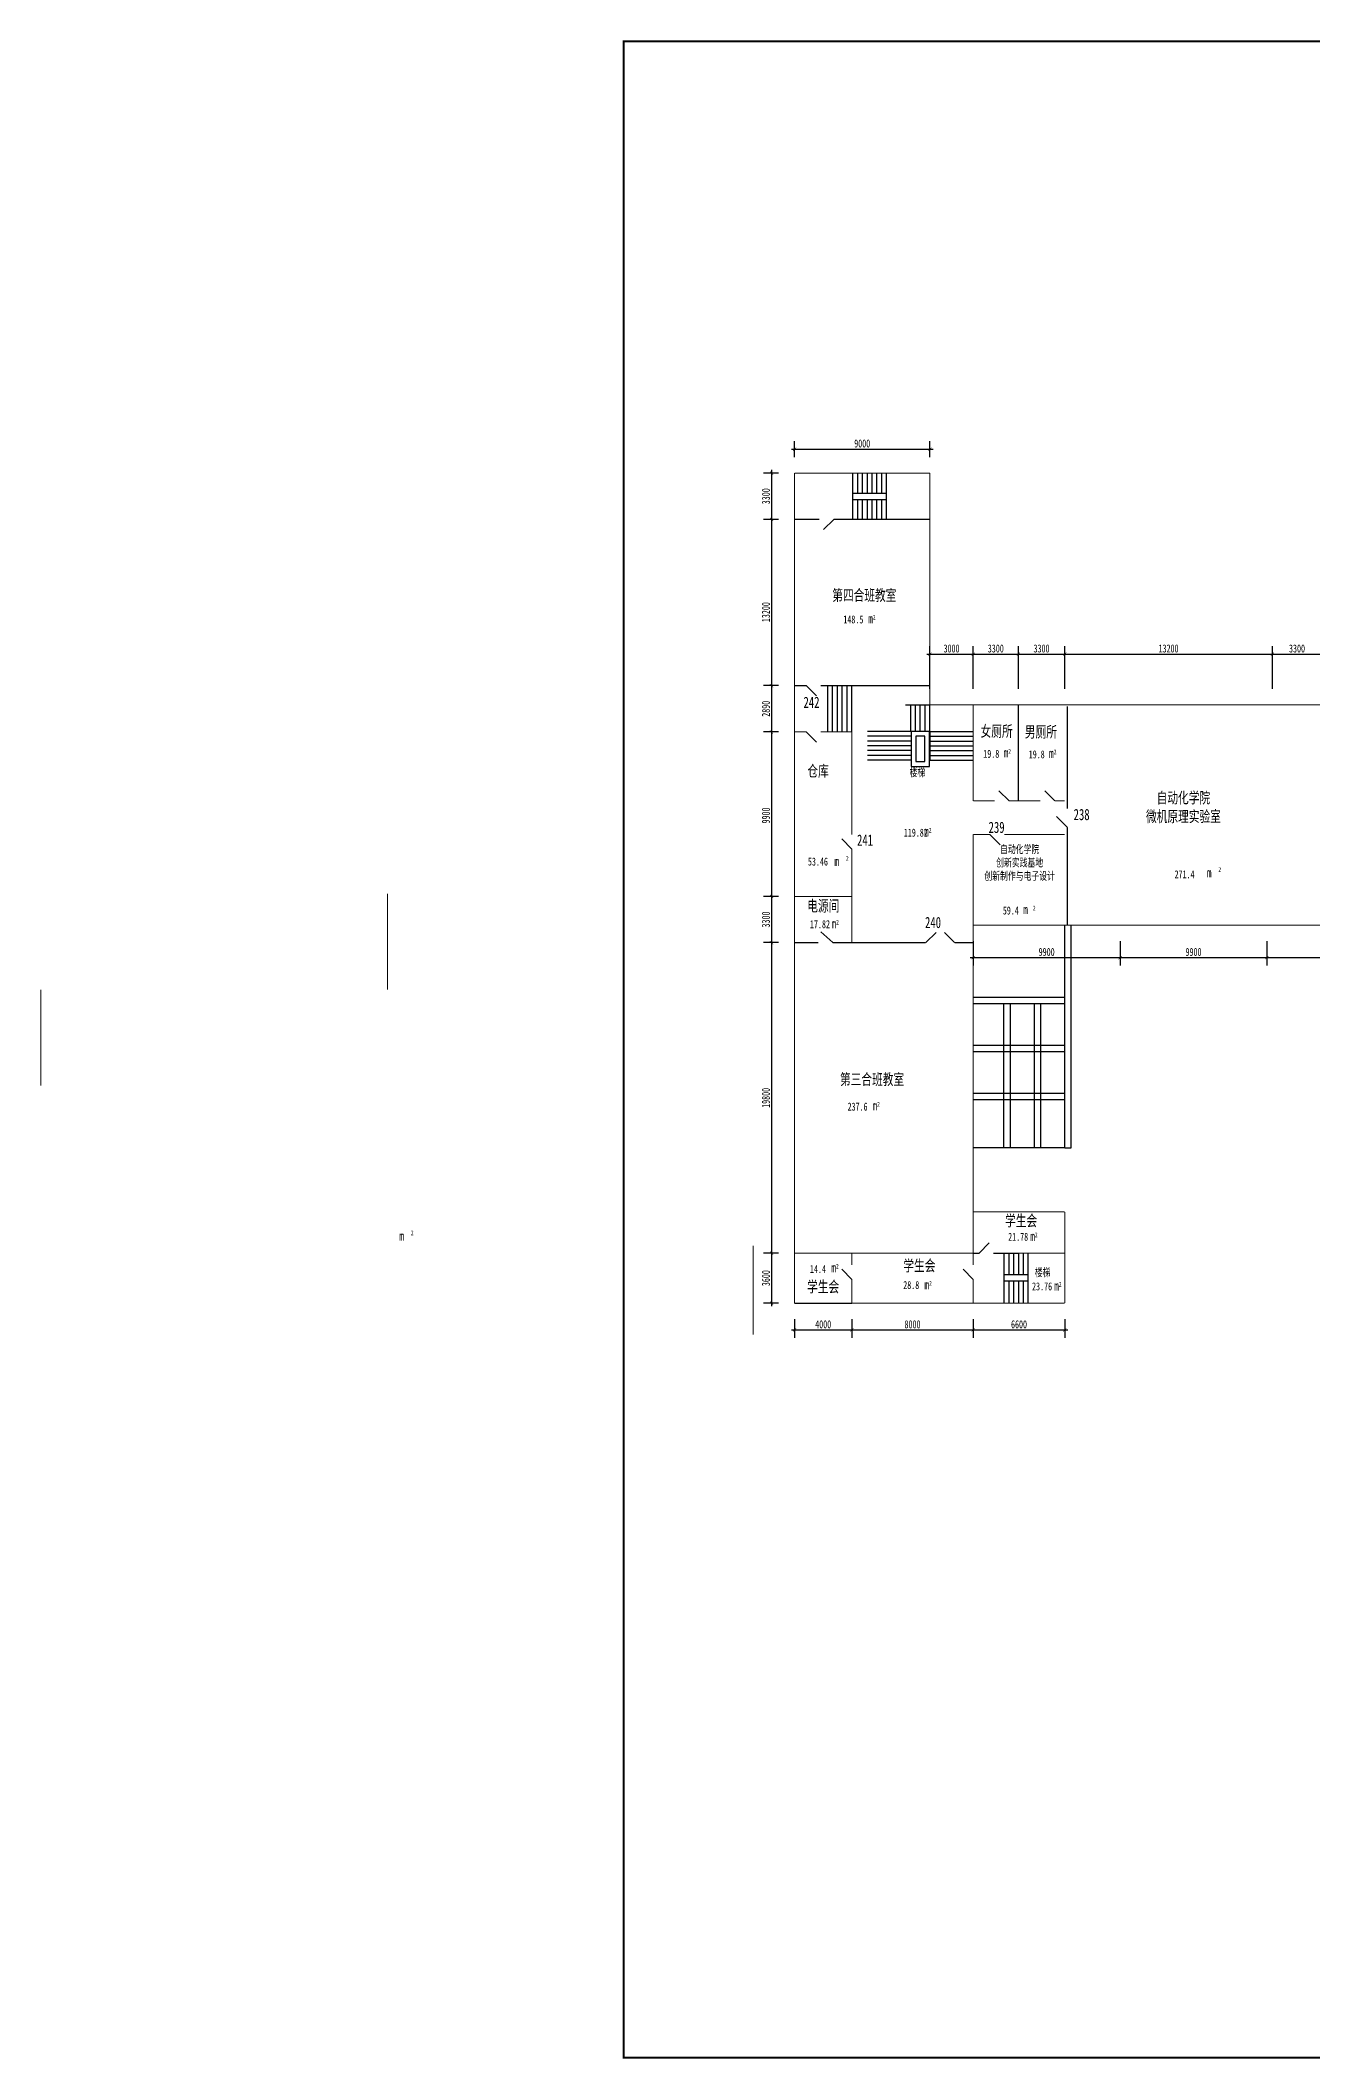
# Model space of a CAD drawing. Extents: x -122244 to 92479, y -96404 to 29716.
# Drawn here: x -122244 to -42707, y -96404 to 29716 of the extents above; entities that cross this region are included whole.
import ezdxf

# ---------------------------------------------------------------- set-up
doc = ezdxf.new("R2010")
doc.units = 0
doc.header["$LTSCALE"] = 20
doc.layers.get('0').update_dxf_attribs({"linetype": 'CONTINUOUS'})
doc.layers.get('DEFPOINTS').update_dxf_attribs({"linetype": 'CONTINUOUS'})
doc.styles.get("Standard").update_dxf_attribs({"font": '', "width": 0.7, "height": 700})
doc.styles.get('Standard').set_extended_font_data('FangSong_GB2312')

# ---------------------------------------------------------------- blocks, each defined once
blk = doc.blocks.new('1')
blk.add_line((0, 0), (900, -1))
blk = doc.blocks.new('_ARCHTICK')
at = {"color": 0, "linetype": 'ByBlock', "const_width": 0.15}
blk.add_lwpolyline([(-0.5, -0.5), (0.5, 0.5)], dxfattribs=at)

msp = doc.modelspace()

# ---------------------------------------------------------------- linework, layer by layer
at = {"color": 0, "linetype": 'ByBlock'}
for p, q in [((-75294, 4173), (-66434, 4173)), ((-75094, 3673), (-75094, 4673)), ((-66634, 3673), (-66634, 4673)), ((-76094, 2673), (-77035, 2673)), ((-76535, 2873), (-76535, -417)), ((-76094, -217), (-77035, -217)), ((-76535, -17), (-76535, -10807)), ((-66834, -8637), (-63724, -8637)), ((-66634, -10807), (-66634, -8137)), ((-64124, -8637), (-60904, -8637)), ((-63924, -10807), (-63924, -8137)), ((-61304, -8637), (-58004, -8637)), ((-61104, -10807), (-61104, -8137)), ((-58404, -8637), (-45024, -8637)), ((-58204, -10807), (-58204, -8137)), ((-45424, -8637), (-41944, -8637)), ((-45224, -10807), (-45224, -8137)), ((-76094, -10607), (-77035, -10607)), ((-76535, -10407), (-76535, -13697)), ((-76094, -13497), (-77035, -13497)), ((-76535, -13297), (-76535, -23977)), ((-76094, -23777), (-77035, -23777)), ((-76094, -23777), (-77035, -23777)), ((-76535, -23577), (-76535, -26867)), ((-76535, -26467), (-76535, -46267)), ((-76094, -26667), (-77035, -26667)), ((-64124, -27602), (-54544, -27602)), ((-63924, -26577), (-63924, -28102)), ((-54944, -27602), (-45364, -27602)), ((-54744, -26577), (-54744, -28102)), ((-45764, -27602), (-38644, -27602)), ((-45564, -26577), (-45564, -28102)), ((-76094, -46067), (-77035, -46067)), ((-76535, -45867), (-76535, -49392)), ((-76094, -49192), (-77035, -49192)), ((-75094, -50192), (-75094, -51369)), ((-71514, -50192), (-71514, -51369)), ((-63924, -50192), (-63924, -51369)), ((-63924, -50192), (-63924, -51369)), ((-58204, -50192), (-58204, -51369)), ((-75294, -50869), (-71314, -50869)), ((-71714, -50869), (-63724, -50869)), ((-64124, -50869), (-58004, -50869))]:
    msp.add_line(p, q, dxfattribs=at)
for p, q in [((-71464, 2673), (-71464, -217)), ((-71164, 2673), (-71164, 1428)), ((-70864, 2673), (-70864, 1428)), ((-70564, 2673), (-70564, 1428)), ((-70264, 2673), (-70264, 1428)), ((-69964, 2673), (-69964, 1428)), ((-69664, 2673), (-69664, 1428)), ((-69364, 2673), (-69364, -217)), ((-71464, 1428), (-69364, 1428)), ((-71464, 1028), (-69364, 1028)), ((-71164, 1028), (-71164, -217)), ((-70864, 1028), (-70864, -217)), ((-70564, 1028), (-70564, -217)), ((-70264, 1028), (-70264, -217)), ((-69964, 1028), (-69964, -217)), ((-69664, 1028), (-69664, -217)), ((-73014, -13497), (-73014, -10607)), ((-72714, -13497), (-72714, -10607)), ((-72414, -13497), (-72414, -10607)), ((-72114, -13497), (-72114, -10607)), ((-71814, -13497), (-71814, -10607)), ((-71814, -13497), (-71814, -10607)), ((-71514, -13497), (-71514, -10607)), ((-68167, -11807), (-66634, -11807)), ((-67834, -13466), (-67834, -11807)), ((-67534, -13466), (-67534, -11807)), ((-67234, -13466), (-67234, -11807)), ((-66934, -13466), (-66934, -11807)), ((-66634, -13466), (-66634, -11807)), ((-67832, -13466), (-70542, -13466)), ((-67832, -13766), (-70542, -13766)), ((-66634, -13466), (-66634, -15266)), ((-66634, -13466), (-63924, -13466)), ((-66634, -13766), (-63924, -13766)), ((-67832, -14066), (-70542, -14066)), ((-67832, -14366), (-70542, -14366)), ((-67832, -14666), (-70542, -14666)), ((-67832, -14966), (-70542, -14966)), ((-66634, -14066), (-63924, -14066)), ((-66634, -14366), (-63924, -14366)), ((-66634, -14666), (-63924, -14666)), ((-66634, -14966), (-63924, -14966)), ((-67832, -15266), (-70542, -15266)), ((-66634, -15266), (-63924, -15266)), ((-72705, -26667), (-73453, -25997)), ((-58204, -39488), (-58204, -25577)), ((-57804, -39488), (-57804, -25577)), ((-42759, -25577), (-42759, -25577)), ((-58204, -30088), (-63924, -30088)), ((-58204, -30488), (-63924, -30488)), ((-62004, -39488), (-62004, -30488)), ((-61604, -39488), (-61604, -30488)), ((-60104, -39488), (-60104, -30488)), ((-59704, -39488), (-59704, -30488)), ((-58204, -33088), (-63924, -33088)), ((-58204, -33488), (-63924, -33488)), ((-58204, -36088), (-63924, -36088)), ((-58204, -36488), (-63924, -36488)), ((-58204, -39488), (-63924, -39488)), ((-58204, -39488), (-57804, -39488)), ((-63924, -46067), (-63559, -46067)), ((-62659, -46067), (-61104, -46067)), ((-62004, -46067), (-62004, -49192)), ((-61704, -46067), (-61704, -47430)), ((-61404, -46067), (-61404, -47430)), ((-61104, -46067), (-61104, -47430)), ((-60804, -46067), (-60804, -47430)), ((-60504, -46067), (-60504, -49192)), ((-60504, -47430), (-62004, -47430)), ((-60504, -47830), (-62004, -47830)), ((-61704, -47830), (-61704, -49192)), ((-61404, -47830), (-61404, -49192)), ((-61104, -47830), (-61104, -49192)), ((-60804, -47830), (-60804, -49192)), ((-75094, -49192), (-71514, -49192))]:
    msp.add_line(p, q)
at = {"lineweight": -3}
for q in [(-58730, -18790), (-58041, -19480)]:
    msp.add_line((-58041, -19480), q, dxfattribs=at)
for points, const_width in [([(-85781, 29656), (92419, 29656), (92419, -96344), (-85781, -96344), (-85781, 29656)], 120), ([(-75094, 2673), (-66634, 2673)], 70), ([(-75094, 2673), (-75094, -49192)], 70), ([(-66634, 2673), (-66634, 1807)], 70), ([(-66634, 1807), (-66634, 607)], 70), ([(-66634, 607), (-66634, -11807), (-58204, -11807)], 70), ([(-75094, -217), (-73543, -217)], 70), ([(-72643, -217), (-66634, -217)], 70), ([(-73467, -10607), (-69967, -10607)], 70), ([(-69967, -10607), (-66634, -10607)], 70), ([(-63924, -11807), (-63924, -17807)], 70), ([(-61104, -11807), (-61104, -17807)], 70), ([(-58204, -11807), (-38844, -11807)], 70), ([(-75094, -13497), (-74367, -13497)], 70), ([(-73467, -13497), (-71514, -13497)], 70), ([(-71514, -13497), (-71514, -19924)], 70), ([(-63924, -17807), (-62584, -17807)], 70), ([(-61684, -17807), (-59723, -17807)], 70), ([(-58823, -17807), (-58204, -17807)], 70), ([(-63924, -19907), (-63924, -25577)], 70), ([(-63924, -19907), (-62882, -19907)], 70), ([(-61982, -19907), (-58204, -19907)], 70), ([(-71514, -20824), (-71514, -20887)], 70), ([(-71514, -20887), (-71514, -23777)], 70), ([(-75094, -23777), (-71514, -23777)], 70), ([(-71514, -23777), (-71514, -26667)], 70), ([(-63924, -25577), (-62005, -25577)], 70), ([(-63924, -25577), (-63924, -46813)], 70), ([(-62005, -25577), (-60205, -25577)], 70), ([(-60205, -25577), (-58204, -25577)], 70), ([(-59205, -25577), (-38844, -25577)], 70), ([(-75094, -26667), (-73605, -26667)], 70), ([(-72705, -26667), (-66889, -26667)], 70), ([(-65089, -26667), (-63924, -26667)], 70), ([(-63924, -43492), (-60437, -43492)], 70), ([(-60437, -43492), (-59237, -43492)], 70), ([(-59237, -43492), (-58204, -43492)], 70), ([(-58204, -43492), (-58204, -49192)], 70), ([(-75094, -46067), (-63924, -46067)], 70), ([(-71514, -46067), (-71514, -46813)], 70), ([(-63559, -46067), (-63924, -46067)], 70), ([(-61104, -46067), (-62659, -46067)], 70), ([(-61104, -46067), (-58204, -46067)], 70), ([(-71514, -47713), (-71514, -49192)], 70), ([(-63924, -47713), (-63924, -49192)], 70), ([(-75094, -49192), (-58204, -49192)], 70)]:
    msp.add_lwpolyline(points, dxfattribs=dict(const_width=const_width))
for points in [[(-85781, -96344), (92419, -96344), (92419, 29656), (-85781, 29656)], [(-66659, -13466), (-67807, -13466), (-67807, -15652), (-66659, -15652)], [(-66959, -13766), (-67507, -13766), (-67507, -15352), (-66959, -15352)]]:
    msp.add_lwpolyline(points, close=True)
msp.add_lwpolyline([(-75094, -10607, 70, 70, 0), (-74367, -10607, 70, 70, 0)], format="xyseb")
at = {"lineweight": -3, "const_width": 70}
for points in [[(-58041, -11902), (-58041, -18290)], [(-58041, -19480), (-58041, -25577)], [(-100540, -23614), (-100540, -29614)], [(-122209, -29614), (-122209, -35614)], [(-77689, -45604), (-77689, -51154)]]:
    msp.add_lwpolyline(points, dxfattribs=at)
at = {"color": 0, "linetype": 'ByBlock', "const_width": 30}
msp.add_lwpolyline([(-76435, -26767), (-76635, -26567)], dxfattribs=at)
at = {"layer": 'DEFPOINTS', "color": 0, "linetype": 'ByBlock'}
for p in [(-66634, 4173), (-75094, 2673), (-75094, 2673), (-66634, 2673), (-76535, -217), (-75094, -217), (-75094, -217), (-63924, -8637), (-61104, -8637), (-58204, -8637), (-45224, -8637), (-76535, -10607), (-75094, -11807), (-75094, -11807), (-66634, -11807), (-63924, -11807), (-63924, -11807), (-61104, -11807), (-61104, -11807), (-58204, -11807), (-58204, -11807), (-58204, -11807), (-45224, -11807), (-45224, -11807), (-45224, -11807), (-45224, -11807), (-76535, -13497), (-75094, -13497), (-75094, -13497), (-75094, -20887), (-75094, -20887), (-76535, -23777), (-76535, -23777), (-75094, -23777), (-75094, -23777), (-63924, -25577), (-54744, -25577), (-54744, -25577), (-45564, -25577), (-45564, -25577), (-76535, -26667), (-75094, -26667), (-75094, -26667), (-54744, -27602), (-45564, -27602), (-76535, -46067), (-75094, -46067), (-75094, -46067), (-61104, -46067), (-61104, -46067), (-76535, -49192), (-75094, -49192), (-75094, -49192), (-71514, -49192), (-71514, -49192), (-63924, -49192), (-63924, -49192), (-63924, -49192), (-58204, -49192), (-58204, -49192), (-71514, -50869), (-63924, -50869), (-58204, -50869)]:
    msp.add_point(p, dxfattribs=at)

# ---------------------------------------------------------------- block references
at = {"color": 0, "linetype": 'ByBlock', "xscale": 200, "yscale": 200, "zscale": 200}
for p, rotation in [((-75094, 4173), 180), ((-76535, 2673), 90), ((-76535, -217), 90), ((-76535, -217), 270), ((-66634, -8637), 180), ((-63924, -8637), 180), ((-61104, -8637), 180), ((-58204, -8637), 180), ((-45224, -8637), 180), ((-76535, -10607), 270), ((-76535, -10607), 90), ((-76535, -13497), 90), ((-76535, -13497), 270), ((-76535, -23777), 90), ((-76535, -23777), 270), ((-76535, -23777), 90), ((-76535, -23777), 270), ((-76535, -26667), 270), ((-63924, -27602), 180), ((-54744, -27602), 180), ((-45564, -27602), 180), ((-76535, -46067), 270), ((-76535, -46067), 90), ((-76535, -49192), 270), ((-75094, -50869), 180), ((-71514, -50869), 180), ((-63924, -50869), 180), ((-63924, -50869), 180)]:
    msp.add_blockref('_ARCHTICK', p, dxfattribs=dict(at, rotation=rotation))
for p in [(-66634, 4173), (-63924, -8637), (-61104, -8637), (-58204, -8637), (-45224, -8637), (-54744, -27602), (-45564, -27602), (-71514, -50869), (-63924, -50869), (-58204, -50869)]:
    msp.add_blockref('_ARCHTICK', p, dxfattribs=at)
for p, rotation in [((-73280, -853), 45), ((-74367, -10607), 315), ((-74367, -13497), 315), ((-61684, -17807), 135), ((-58823, -17807), 135), ((-62882, -19907), 315), ((-71514, -20824), 135), ((-66889, -26667), 45), ((-65089, -26667), 135), ((-63559, -46067), 45), ((-71514, -47713), 135), ((-63924, -47713), 135)]:
    msp.add_blockref('1', p, dxfattribs=dict(rotation=rotation))

# ---------------------------------------------------------------- texts
at = {"color": 0, "linetype": 'ByBlock', "char_height": 500, "attachment_point": 5}
for s, insert in [('9000', (-70864, 4523)), ('3000', (-65279, -8287)), ('3300', (-62514, -8287)), ('3300', (-59654, -8287)), ('13200', (-51714, -8287)), ('3300', (-43684, -8287)), ('9900', (-59334, -27252)), ('9900', (-50154, -27252)), ('4000', (-73304, -50519)), ('8000', (-67719, -50519)), ('6600', (-61064, -50519))]:
    msp.add_mtext(s, dxfattribs=dict(at, insert=insert))
at = {"color": 0, "linetype": 'ByBlock', "char_height": 500, "attachment_point": 5, "rotation": 90}
for s, insert in [('3300', (-76885, 1228)), ('13200', (-76885, -6012)), ('\\A1;2890', (-76885, -12052)), ('9900', (-76885, -18722)), ('3300', (-76885, -25222)), ('\\A1;19800', (-76885, -36367)), ('3600', (-76885, -47630))]:
    msp.add_mtext(s, dxfattribs=dict(at, insert=insert))
at = {"attachment_point": 1}
for s, insert, char_height, width in [('第四合班教室', (-72738, -4603), 700, 4754.14), ('148.5', (-72043, -6218), 500, 1202.85), ('m', (-70491, -6113), 600, 545.7), ('2', (-70202, -6183), 300, 237.54), ('242', (-74537, -11297), 700, 1522.4), ('女厕所', (-63468, -13099), 700, 2123.05), ('{\\fGulim|b0|i0|c129|p34;男\\fPMingLiU|b0|i0|c136|p18;厕\\fGulim|b0|i0|c134|p34;所}', (-60699, -13145), 700, 2132.29), ('19.8', (-63296, -14614), 500, 1559.55), ('m', (-62024, -14490), 600, 545.7), ('2', (-61735, -14561), 300, 237.54), ('19.8', (-60457, -14651), 500, 1559.55), ('m', (-59184, -14528), 600, 545.7), ('2', (-58895, -14598), 300, 237.54), ('{\\fPMingLiU|b0|i0|c134|p18;  仓库}', (-74650, -15589), 700, 2525.66), ('楼梯', (-67905, -15774), 500, 1832.92), ('241', (-71189, -19908), 700, 2701.69), ('119.82', (-68266, -19542), 500, 1559.55), ('m', (-66994, -19419), 600, 545.7), ('2', (-66705, -19489), 300, 237.54), ('239', (-62966, -19110), 700, 1578.65), ('电源间', (-74302, -24017), 700, 12062.04), ('240', (-66939, -25055), 700, 2701.69), ('17.82', (-74132, -25264), 500, 1317.41), ('m', (-72787, -25171), 600, 545.7), ('2', (-72498, -25241), 300, 237.54), ('第三合班教室', (-72254, -34856), 700, 4754.14), ('237.6', (-71780, -36662), 500, 1202.85), ('m', (-70223, -36546), 600, 545.7), ('2', (-69934, -36617), 300, 237.54), ('学生会', (-61933, -43689), 700, 2237.61), ('21.78', (-61742, -44798), 500, 1088.3), ('m', (-60360, -44708), 600, 545.7), ('2', (-60071, -44778), 300, 237.54), ('学生会', (-68296, -46498), 700, 2237.61), ('学生会', (-74308, -47816), 700, 2237.61), ('14.4', (-74131, -46807), 500, 1890.2), ('m', (-72794, -46667), 600, 545.7), ('2', (-72505, -46737), 300, 237.54), ('28.8', (-68301, -47813), 500, 1431.97), ('m', (-66974, -47738), 600, 545.7), ('2', (-66685, -47808), 300, 237.54), ('23.76', (-60247, -47896), 500, 1088.3), ('楼梯', (-60077, -47019), 500, 1872.72), ('2', (-58576, -47877), 300, 237.54), ('m', (-58865, -47807), 600, 545.7)]:
    msp.add_mtext(s, dxfattribs=dict(at, insert=insert, char_height=char_height, width=width))
at = {"lineweight": -3}
for s, insert, char_height, width, attachment_point in [('{\\fGulim|b0|i0|c129|p34;自\\fPMingLiU|b0|i0|c136|p18;动\\fGulim|b0|i0|c134|p34;化\\fPMingLiU|b0|i0|c134|p18;学\\fGulim|b0|i0|c134|p34;院}\\P{\\fGulim|b0|i0|c134|p34;微机原理\\fPMingLiU|b0|i0|c134|p18;实验\\fGulim|b0|i0|c134|p34;室}', (-50785, -17260), 700, 5730, 2), ('238', (-57649, -18309), 700, 1476.8, 1), ('53.46', (-74258, -21350), 500, 1389.01, 1), ('m', (-72601, -21285), 600, 545.7, 1), ('2', (-71882, -21246), 300, 237.54, 1), ('{\\fGulim|b0|i0|c129|p34;自\\fPMingLiU|b0|i0|c136|p18;动\\fGulim|b0|i0|c134|p34;化\\fPMingLiU|b0|i0|c134|p18;学\\fGulim|b0|i0|c134|p34;院}\\P{\\fPMingLiU|b0|i0|c134|p18;创\\fGulim|b0|i0|c134|p34;新\\fPMingLiU|b0|i0|c134|p18;实践\\fGulim|b0|i0|c134|p34;基地}\\P{\\fPMingLiU|b0|i0|c134|p18;创\\fGulim|b0|i0|c134|p34;新制作\\fPMingLiU|b0|i0|c134|p18;与电\\fGulim|b0|i0|c134|p34;子\\fPMingLiU|b0|i0|c134|p18;设计}', (-61024, -20580), 500, 4552.75, 2), ('271.4', (-51339, -22147), 500, 1559.55, 1), ('m', (-49321, -21985), 600, 545.7, 1), ('2', (-48602, -21946), 300, 237.54, 1), ('59.4', (-62076, -24408), 500, 1559.55, 1), ('m', (-60803, -24285), 600, 545.7, 1), ('2', (-60195, -24355), 300, 237.54, 1), ('m', (-99800, -44691), 600, 545.7, 1), ('2', (-99081, -44651), 300, 237.54, 1)]:
    msp.add_mtext(s, dxfattribs=dict(at, insert=insert, char_height=char_height, width=width, attachment_point=attachment_point))

doc.saveas('drawing.dxf')
